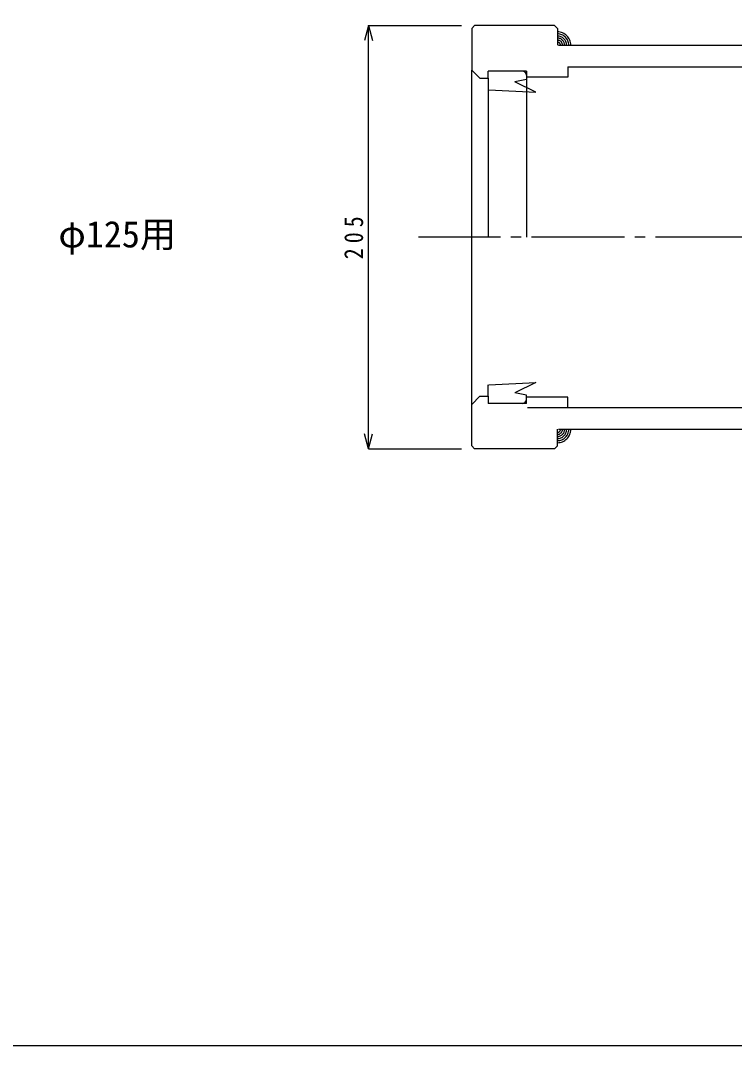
# Model space of a CAD drawing. Units: millimetres on the paper, with parts at other scales. Extents: x -140 to 140, y -97 to 99.
# Drawn here: x 0.1 to 69.2, y -96.9 to 2.4 of the extents above; entities that cross this region are included whole.
import ezdxf
from ezdxf.enums import TextEntityAlignment as Align

# ---------------------------------------------------------------- set-up
doc = ezdxf.new("R2010")
doc.units = ezdxf.units.MM
doc.linetypes.add('CHAIN2', pattern=[12, 9, -1, 1, -1])
doc.linetypes.add('DOUBLE_CHAIN1', pattern=[8.8, 5, -1, 0.6, -0.6, 0.6, -1])
doc.layers.add('0-0_図面枠', color=7, linetype='Continuous')
doc.layers.add('1-1', color=3, linetype='Continuous')
doc.styles.add('ＭＳ ゴシック', font='')
doc.styles.get('ＭＳ ゴシック').set_extended_font_data('MS Gothic')

msp = doc.modelspace()

# ---------------------------------------------------------------- linework, layer by layer
at = {"layer": '0-0_図面枠', "color": 5}
msp.add_lwpolyline([(-139.949, 99.1), (-139.949, -96.9), (140.051, -96.9), (140.051, 99.1)], dxfattribs=at)
at = {"layer": '1-1', "color": 4}
for p, q in [((33.779, 1.89), (33.391, 0.442)), ((33.779, -39.11), (33.779, 1.89)), ((33.779, 1.89), (34.167, 0.442)), ((33.779, 1.89), (42.779, 1.89)), ((33.779, -39.11), (33.391, -37.661)), ((33.779, -39.11), (34.167, -37.661)), ((33.779, -39.11), (42.779, -39.11))]:
    msp.add_line(p, q, dxfattribs=at)
at = {"layer": '1-1'}
for p, q in [((44.062, 1.89), (43.779, 1.608)), ((43.779, 1.608), (43.779, -2.409)), ((51.796, 1.89), (44.062, 1.89)), ((51.796, 1.89), (52.079, 1.608)), ((52.079, 1.608), (52.079, -0.01)), ((52.179, -0.01), (76.179, -0.01)), ((44.579, -3.209), (43.779, -2.409)), ((43.779, -34.81), (43.779, -2.409)), ((49.079, -2.51), (45.379, -2.51)), ((45.379, -3.209), (45.379, -2.51)), ((48.679, -2.509), (45.479, -2.509)), ((48.679, -2.509), (45.479, -2.509)), ((48.679, -2.51), (45.479, -2.51)), ((49.079, -2.509), (49.079, -3.31)), ((49.079, -2.71), (49.079, -18.61)), ((53.079, -2.11), (76.179, -2.11)), ((44.579, -3.209), (45.379, -3.209)), ((44.579, -3.209), (45.079, -3.209)), ((45.379, -3.209), (45.379, -18.61)), ((49.079, -3.31), (47.94, -3.551)), ((49.986, -4.558), (47.94, -3.551)), ((45.444, -4.315), (49.986, -4.558)), ((45.379, -34.01), (45.379, -32.904)), ((49.079, -33.91), (47.94, -33.668)), ((44.579, -34.01), (43.779, -34.81)), ((44.579, -34.01), (45.379, -34.01)), ((44.579, -34.01), (45.079, -34.01)), ((45.379, -34.01), (45.379, -34.71)), ((49.079, -34.71), (45.379, -34.71)), ((48.679, -34.71), (45.479, -34.71)), ((48.679, -34.71), (45.479, -34.71)), ((48.679, -34.71), (45.479, -34.71)), ((49.079, -34.51), (49.079, -33.91)), ((49.079, -34.71), (49.079, -33.91)), ((43.779, -38.827), (43.779, -34.81)), ((49.179, -35.11), (76.179, -35.11)), ((52.079, -38.827), (52.079, -37.21)), ((52.179, -37.21), (76.179, -37.21)), ((44.062, -39.11), (43.779, -38.827)), ((51.796, -39.11), (44.062, -39.11)), ((51.796, -39.11), (52.079, -38.827))]:
    msp.add_line(p, q, dxfattribs=at)
at = {"layer": '1-1', "color": 7, "linetype": 'CHAIN2'}
msp.add_line((106.579, -18.61), (38.618, -18.61), dxfattribs=at)
at = {"layer": '1-1'}
for points in [[(53.079, -2.11), (53.079, -3.11), (49.079, -3.11)], [(45.444, -32.904), (49.986, -32.661), (47.94, -33.668)], [(53.079, -35.11), (53.079, -34.11), (49.079, -34.11)]]:
    msp.add_lwpolyline(points, dxfattribs=at)
at = {"layer": '1-1', "linetype": 'DOUBLE_CHAIN1'}
for centre, radius, start, end in [((52.079, -0.01), 1.3, 0, 90), ((52.079, -0.01), 1.1, 0, 90), ((52.079, -0.01), 0.9, 0, 90), ((52.079, -0.01), 0.7, 0, 90), ((52.079, -0.01), 0.5, 0, 90), ((52.079, -0.01), 0.3, 0, 90), ((52.079, -37.21), 1.3, 270, 0), ((52.079, -37.21), 1.1, 270, 0), ((52.079, -37.21), 0.9, 270, 0), ((52.079, -37.21), 0.7, 270, 0), ((52.079, -37.21), 0.5, 270, 0), ((52.079, -37.21), 0.3, 270, 0)]:
    msp.add_arc(centre, radius, start, end, dxfattribs=at)
at = {"layer": '1-1'}
for centre, start, end in [((48.679, -2.91), 0, 90), ((48.679, -34.31), 270, 0)]:
    msp.add_arc(centre, 0.4, start, end, dxfattribs=at)

# ---------------------------------------------------------------- texts
at = {"layer": '1-1', "color": 7, "style": 'ＭＳ ゴシック'}
msp.add_text('φ125用', height=2.566, dxfattribs=at).set_placement((3.729, -20.36), align=Align.BOTTOM_LEFT)
at = {"layer": '1-1', "color": 7, "insert": (33.279, -20.735), "char_height": 1.833, "attachment_point": 7, "rotation": 90, "style": 'ＭＳ ゴシック'}
msp.add_mtext('\\T1.46;\\W0.85;205', dxfattribs=at)

doc.saveas('drawing.dxf')
